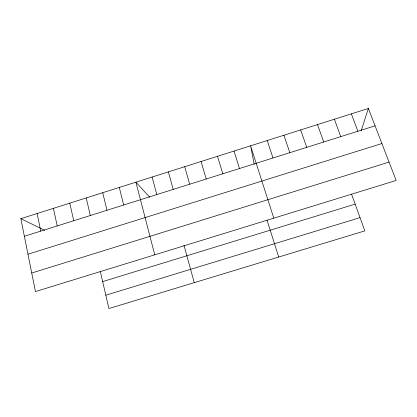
<?xml version="1.0" encoding="UTF-8"?>
<svg xmlns="http://www.w3.org/2000/svg" width="417" height="417" viewBox="0 0 417 417"><rect width="100%" height="100%" fill="white"/><g stroke="black" fill="none" stroke-linecap="round" stroke-linejoin="round"><path stroke-width="0.63" d="M361.242 130.594L368.362 108.451L20.85 218.67L35.455 291.582L396.15 180.457L368.362 108.451M24.379 236.283L375.065 125.83M27.97 254.219L381.899 143.531M31.734 273.015L389.066 162.104M102.66 281.605L355.154 204.132M105.819 295.194L360.033 217.622M20.85 218.67L44.64 230.299M149.713 197.21L135.906 182.182L154.759 254.823M351.343 113.851L357.885 131.24M334.387 119.226L340.772 136.63M351.536 194.134L364.833 230.888L108.92 308.549L100.32 271.53M317.499 124.584L323.728 141.999M300.678 129.922L306.745 147.347M283.914 135.233L289.825 152.674M267.219 140.529L272.979 157.986M273.792 218.154L250.586 145.804L254.198 164.308M267.026 220.171L278.712 257.018M234.02 151.063L239.467 168.536M217.512 156.297L222.808 173.785M201.067 161.515L206.212 179.013M184.684 166.706L189.678 184.22M168.364 171.887L173.211 189.407M183.954 245.123L194.254 282.653M152.101 177.043L156.802 194.572M119.278 187.452L123.682 205.008M102.718 192.706L106.971 210.272M86.215 197.939L90.322 215.516M69.78 203.152L73.741 220.739M53.407 208.344L57.223 225.941M37.097 213.52L40.767 231.122"/></g></svg>
